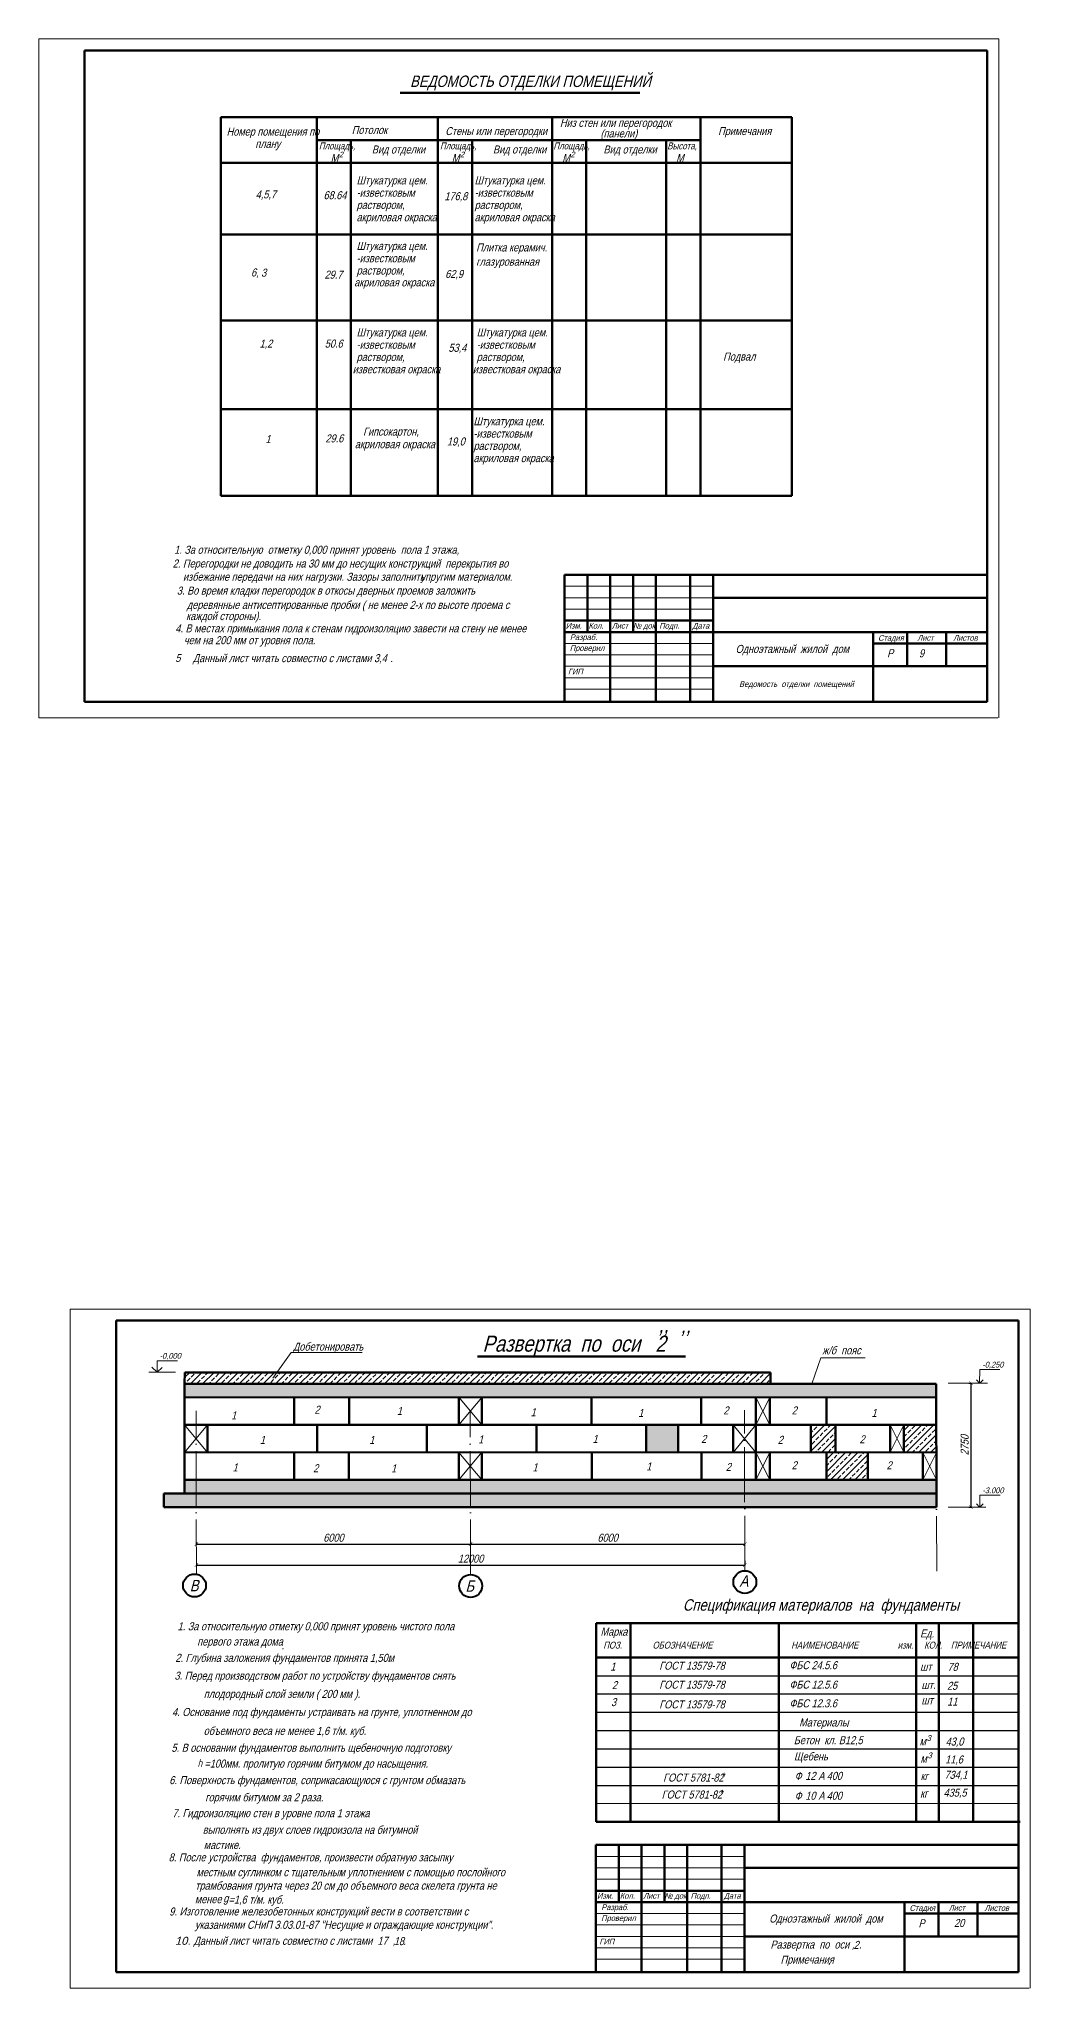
# Model space of a CAD drawing. Header units: millimetres. Extents: x -1570823 to -1042875, y 1331607 to 1425447.
# Drawn here: x -1086248 to -1042875, y 1332834 to 1418093 of the extents above; entities that cross this region are included whole.
import ezdxf

# ---------------------------------------------------------------- set-up
doc = ezdxf.new("R2010")
doc.units = ezdxf.units.MM
doc.linetypes.add('ACAD_ISO04W100', pattern=[30, 24, -3, 0, -3])
for name, color, linetype, lineweight in [('ЗД', 7, 'Continuous', 60), ('линии', 7, 'Continuous', 25), ('оси', 170, 'ACAD_ISO04W100', 15), ('Пр', 7, 'Continuous', 60), ('проект', 7, 'Continuous', 50), ('Разм.', 7, 'Continuous', 15), ('размер', 7, 'Continuous', 15), ('стены', 7, 'Continuous', 50), ('тонкая', 7, 'Continuous', 15)]:
    doc.layers.add(name, color=color, linetype=linetype, lineweight=lineweight)
doc.layers.add('разм', color=7, linetype='Continuous')
doc.styles.get("Standard").update_dxf_attribs({"font": 'ARIALN.TTF', "oblique": 15, "height": 350})
doc.styles.add('гост', font='', dxfattribs={"oblique": 15, "height": 350})
doc.styles.get('гост').set_extended_font_data('GOST type A')
doc.dimstyles.new('100', dxfattribs={"dimtxt": 350, "dimasz": 150, "dimexe": 1.25, "dimexo": 100, "dimgap": 100, "dimtad": 1, "dimdec": 0, "dimrnd": 5, "dimtxsty": 'Standard', "dimblk": 'ARCHTICK', "dimcen": 250, "dimaunit": 1, "dimadec": 1, "dimazin": 0, "dimtfac": 1, "dimtdec": 0, "dimtmove": 0, "dimatfit": 3, "dimldrblk": 'NONE', "dimfxl": 1, "dimarcsym": 0})
pattern_1 = [(45, (244665.55, 94615.6), (-265.16504, 265.16504), []), (45, (244930.3, 94615.6), (-265.16504, 265.16504), [180, -75])]

# ---------------------------------------------------------------- blocks, each defined once
blk = doc.blocks.new('_ArchTick')
at = {"color": 0, "linetype": 'ByBlock', "lineweight": 0, "const_width": 0.15}
blk.add_lwpolyline([(-0.5, -0.5), (0.5, 0.5)], dxfattribs=at)
blk = doc.blocks.new('*D122')
at = {"layer": 'проект', "color": 0, "lineweight": -2, "ltscale": 50, "transparency": 16777216}
for p, q in [((-1079359, 1352320), (-1079359, 1352252)), ((-1079359, 1352251), (-1067359, 1352251)), ((-1067359, 1352351), (-1067359, 1352252))]:
    blk.add_line(p, q, dxfattribs=at)
at = {"layer": 'проект', "color": 0, "lineweight": -2, "ltscale": 50, "transparency": 16777216, "xscale": 150, "yscale": 150, "zscale": 150, "rotation": 180}
blk.add_blockref('_ArchTick', (-1079359, 1352251), dxfattribs=at)
at = {"layer": 'проект', "color": 0, "lineweight": -2, "ltscale": 50, "transparency": 16777216, "xscale": 150, "yscale": 150, "zscale": 150}
blk.add_blockref('_ArchTick', (-1067359, 1352251), dxfattribs=at)
at = {"layer": 'проект', "color": 0, "lineweight": 5, "ltscale": 50, "transparency": 16777216, "insert": (-1073359, 1352530), "char_height": 350, "attachment_point": 5}
blk.add_mtext('6000', dxfattribs=at)
blk = doc.blocks.new('_None')
blk = doc.blocks.new('*D121')
at = {"layer": 'проект', "color": 0, "lineweight": -2, "ltscale": 50, "transparency": 16777216}
for p, q in [((-1067359, 1352351), (-1067359, 1352252)), ((-1067359, 1352251), (-1055359, 1352251)), ((-1055359, 1352182), (-1055359, 1352250))]:
    blk.add_line(p, q, dxfattribs=at)
at = {"layer": 'проект', "color": 0, "lineweight": -2, "ltscale": 50, "transparency": 16777216, "xscale": 150, "yscale": 150, "zscale": 150, "rotation": 180}
blk.add_blockref('_ArchTick', (-1067359, 1352251), dxfattribs=at)
at = {"layer": 'проект', "color": 0, "lineweight": -2, "ltscale": 50, "transparency": 16777216, "xscale": 150, "yscale": 150, "zscale": 150}
blk.add_blockref('_ArchTick', (-1055359, 1352251), dxfattribs=at)
at = {"layer": 'проект', "color": 0, "lineweight": 5, "ltscale": 50, "transparency": 16777216, "insert": (-1061359, 1352530), "char_height": 350, "attachment_point": 5}
blk.add_mtext('6000', dxfattribs=at)
blk = doc.blocks.new('*D123')
at = {"layer": 'проект', "color": 0, "lineweight": -2, "ltscale": 50, "transparency": 16777216}
for p, q in [((-1079357, 1351400), (-1079357, 1351334)), ((-1055358, 1351527), (-1055358, 1351334)), ((-1079357, 1351336), (-1055358, 1351336))]:
    blk.add_line(p, q, dxfattribs=at)
at = {"layer": 'проект', "color": 0, "lineweight": -2, "ltscale": 50, "transparency": 16777216, "xscale": 150, "yscale": 150, "zscale": 150, "rotation": 180}
blk.add_blockref('_ArchTick', (-1079357, 1351336), dxfattribs=at)
at = {"layer": 'проект', "color": 0, "lineweight": -2, "ltscale": 50, "transparency": 16777216, "xscale": 150, "yscale": 150, "zscale": 150}
blk.add_blockref('_ArchTick', (-1055358, 1351336), dxfattribs=at)
at = {"layer": 'проект', "color": 0, "lineweight": 5, "ltscale": 50, "transparency": 16777216, "insert": (-1067357, 1351614), "char_height": 350, "attachment_point": 5}
blk.add_mtext('12000', dxfattribs=at)
blk = doc.blocks.new('*D125')
at = {"layer": 'проект', "color": 0, "lineweight": -2, "ltscale": 50, "transparency": 16777216}
for p, q in [((-1045557, 1359297), (-1045458, 1359297)), ((-1045457, 1353870), (-1045457, 1359297)), ((-1045557, 1353870), (-1045458, 1353870))]:
    blk.add_line(p, q, dxfattribs=at)
at = {"layer": 'проект', "color": 0, "lineweight": -2, "ltscale": 50, "transparency": 16777216, "xscale": 150, "yscale": 150, "zscale": 150}
for p, rotation in [((-1045457, 1359297), 90), ((-1045457, 1353870), 270)]:
    blk.add_blockref('_ArchTick', p, dxfattribs=dict(at, rotation=rotation))
at = {"layer": 'проект', "color": 0, "lineweight": 5, "ltscale": 50, "transparency": 16777216, "insert": (-1045735, 1356583), "char_height": 350, "attachment_point": 5, "rotation": 90}
blk.add_mtext('2750', dxfattribs=at)

msp = doc.modelspace()

# ---------------------------------------------------------------- hatches: boundary and pattern name
at = {"layer": 'проект', "lineweight": 5, "ltscale": 50}
h = msp.add_hatch(dxfattribs=at)
h.set_pattern_fill('JIS_STN_2.5', color=256, scale=150, style=0)
h.set_pattern_definition([(45, (291288.7, 120414.17), (-265.16504, 265.16504), []), (45, (291553.46, 120414.17), (-265.16504, 265.16504), [180, -75])])
h.paths.add_polyline_path([(-1054227.1, 1359765.1), (-1079870.5, 1359765.1), (-1079872.6, 1359265.1), (-1054227.1, 1359265.1)])
h = msp.add_hatch(dxfattribs=at)
h.set_pattern_fill('JIS_STN_2.5', color=256, scale=150, style=0)
h.set_pattern_definition(pattern_1)
h.paths.add_polyline_path([(-1046976.8, 1359265.1), (-1079872.6, 1359265.1), (-1079872.6, 1358678), (-1075072.6, 1358678), (-1075072.6, 1358676.2), (-1046975.4, 1358665.7)])
h.paths.add_polyline_path([(-1058269.5, 1357465.1), (-1059672.6, 1357465.1), (-1059672.6, 1356268.7), (-1058269.5, 1356269)])
h = msp.add_hatch(dxfattribs=at)
h.set_pattern_fill('JIS_STN_2.5', color=256, scale=150, style=0)
h.set_pattern_definition(pattern_1)
h.paths.add_polyline_path([(-1046973, 1357465.1), (-1048393.3, 1357465.1), (-1048393.3, 1356270.8), (-1046970, 1356271)])
h.paths.add_polyline_path([(-1051385.9, 1357465.1), (-1052469.5, 1357465.1), (-1052469.5, 1356270), (-1051385.9, 1356270.2)])
h.paths.add_polyline_path([(-1049969.6, 1356270.5), (-1051785.3, 1356270.2), (-1051785.3, 1355065.7), (-1049969.6, 1355065.5)])
h = msp.add_hatch(dxfattribs=at)
h.set_pattern_fill('JIS_STN_2.5', color=256, scale=150, style=0)
h.set_pattern_definition(pattern_1)
h.paths.add_polyline_path([(-1046966.9, 1355065.3), (-1055366.4, 1355065.9), (-1055364.8, 1354461), (-1046965.4, 1354459.7)])
h.paths.add_polyline_path([(-1055366.4, 1355065.9), (-1067366.4, 1355066.9), (-1067364.9, 1354463), (-1055364.8, 1354461)])
h.paths.add_polyline_path([(-1067366.4, 1355066.9), (-1079366.4, 1355067.8), (-1079364.9, 1354464.9), (-1067364.9, 1354463)])
h.paths.add_polyline_path([(-1079366.4, 1355067.8), (-1079875.2, 1355067.8), (-1079876.1, 1354465), (-1079364.9, 1354464.9)])
h = msp.add_hatch(dxfattribs=at)
h.set_pattern_fill('JIS_STN_2.5', color=256, scale=150, style=0)
h.set_pattern_definition(pattern_1)
h.paths.add_polyline_path([(-1046965.4, 1354459.7), (-1055364.8, 1354461), (-1055363.3, 1353865.1), (-1046963.8, 1353865.1)])
h.paths.add_polyline_path([(-1055364.8, 1354461), (-1067364.9, 1354463), (-1067363.4, 1353865.1), (-1055363.3, 1353865.1)])
h.paths.add_polyline_path([(-1067364.9, 1354463), (-1079364.9, 1354464.9), (-1079363.4, 1353865.1), (-1067363.4, 1353865.1)])
h.paths.add_polyline_path([(-1079364.9, 1354464.9), (-1080776.1, 1354465.1), (-1080776.1, 1353865.1), (-1079363.4, 1353865.1)])

# ---------------------------------------------------------------- linework, layer by layer
at = {"lineweight": 15}
for p, q in [((-1086247.6, 1388393.2), (-1086247.6, 1418093.2)), ((-1044247.6, 1418093.2), (-1086247.6, 1418093.2)), ((-1044247.6, 1418093.2), (-1044247.6, 1388393.2)), ((-1086247.6, 1388593.2), (-1086247.6, 1417814.5)), ((-1060763.2, 1388393.2), (-1086247.6, 1388393.2)), ((-1044288.2, 1388393.2), (-1086247.6, 1388393.2)), ((-1059390.9, 1332834.3), (-1084875.3, 1332834.3)), ((-1059390.9, 1332834.3), (-1084875.3, 1332834.3))]:
    msp.add_line(p, q, dxfattribs=at)
at = {"lineweight": 0}
for p, q in [((-1063247.6, 1394150.5), (-1056747.6, 1394150.5)), ((-1063247.6, 1393650.5), (-1056747.6, 1393650.5)), ((-1063247.6, 1393150.5), (-1056747.6, 1393150.5)), ((-1063247.6, 1391650.5), (-1056747.6, 1391650.5)), ((-1063247.6, 1391150.5), (-1056747.6, 1391150.5)), ((-1063247.6, 1390650.5), (-1056747.6, 1390650.5)), ((-1063247.6, 1390150.5), (-1056747.6, 1390150.5)), ((-1063247.6, 1389650.5), (-1056747.6, 1389650.5)), ((-1061875.3, 1338591.7), (-1055375.3, 1338591.7)), ((-1061875.3, 1338591.7), (-1055375.3, 1338591.7)), ((-1061875.3, 1338091.7), (-1055375.3, 1338091.7)), ((-1061875.3, 1338091.7), (-1055375.3, 1338091.7)), ((-1061875.3, 1337591.7), (-1055375.3, 1337591.7)), ((-1061875.3, 1337591.7), (-1055375.3, 1337591.7)), ((-1061875.3, 1336091.7), (-1055375.3, 1336091.7)), ((-1061875.3, 1336091.7), (-1055375.3, 1336091.7)), ((-1061875.3, 1335591.7), (-1055375.3, 1335591.7)), ((-1061875.3, 1335591.7), (-1055375.3, 1335591.7)), ((-1061875.3, 1335091.7), (-1055375.3, 1335091.7)), ((-1061875.3, 1335091.7), (-1055375.3, 1335091.7)), ((-1061875.3, 1334591.7), (-1055375.3, 1334591.7)), ((-1061875.3, 1334591.7), (-1055375.3, 1334591.7)), ((-1061875.3, 1334091.7), (-1055375.3, 1334091.7)), ((-1061875.3, 1334091.7), (-1055375.3, 1334091.7))]:
    msp.add_line(p, q, dxfattribs=at)
for p, q in [((-1061861.9, 1346497.7), (-1043361.9, 1346497.7)), ((-1061861.9, 1345697.7), (-1043361.9, 1345697.7)), ((-1061861.9, 1344897.7), (-1043361.9, 1344897.7)), ((-1061861.9, 1344097.7), (-1043361.9, 1344097.7)), ((-1061861.9, 1343297.7), (-1043361.9, 1343297.7)), ((-1061861.9, 1342497.7), (-1043361.9, 1342497.7)), ((-1061861.9, 1341697.7), (-1043361.9, 1341697.7))]:
    msp.add_line(p, q)
at = {"layer": 'оси', "lineweight": 15, "ltscale": 100}
for p, q in [((-1046956.7, 1351071.2), (-1046975, 1358225.6)), ((-1079355.8, 1350923.4), (-1079374.1, 1358077.8)), ((-1067355.8, 1350923.4), (-1067374.1, 1358077.8)), ((-1055356.2, 1351090.4), (-1055374.2, 1358108.5))]:
    msp.add_line(p, q, dxfattribs=at)
at = {"layer": 'Пр', "lineweight": 40}
for centre in [(-1079439.7, 1350440.9), (-1067355.8, 1350423.4), (-1055356.2, 1350590.4), (-1055356.2, 1350590.4)]:
    msp.add_circle(centre, 500, dxfattribs=at)
at = {"layer": 'проект', "lineweight": 60}
for p, q in [((-1084247.6, 1389093.2), (-1084247.6, 1417593.2)), ((-1044747.6, 1417593.2), (-1084247.6, 1417593.2)), ((-1044747.6, 1389093.2), (-1084247.6, 1389093.2))]:
    msp.add_line(p, q, dxfattribs=at)
at = {"layer": 'проект', "lineweight": 50}
for p, q in [((-1044747.6, 1417593.2), (-1044747.6, 1389093.2)), ((-1063247.6, 1394650.5), (-1044747.6, 1394650.5)), ((-1063247.6, 1389150.5), (-1063247.6, 1394650.5)), ((-1062247.6, 1392150.5), (-1062247.6, 1394650.5)), ((-1061247.6, 1389150.5), (-1061247.6, 1394650.5)), ((-1060247.6, 1392150.5), (-1060247.6, 1394650.5)), ((-1059247.6, 1389150.5), (-1059247.6, 1394650.5)), ((-1057747.6, 1389150.5), (-1057747.6, 1394650.5)), ((-1056747.6, 1389150.5), (-1056747.6, 1394650.5)), ((-1056747.6, 1393650.5), (-1044747.6, 1393650.5)), ((-1063247.6, 1392650.5), (-1056747.6, 1392650.5)), ((-1063247.6, 1392150.5), (-1056747.6, 1392150.5)), ((-1056747.6, 1392150.5), (-1044747.6, 1392150.5)), ((-1049747.6, 1389150.5), (-1049747.6, 1392150.5)), ((-1049747.6, 1391650.5), (-1044747.6, 1391650.5)), ((-1048247.6, 1390650.5), (-1048247.6, 1392150.5)), ((-1046547.6, 1390650.5), (-1046547.6, 1392150.5)), ((-1056747.6, 1390650.5), (-1044747.6, 1390650.5))]:
    msp.add_line(p, q, dxfattribs=at)
at = {"layer": 'проект'}
for p, q in [((-1070440.8, 1415739.3), (-1059947.4, 1415739.3)), ((-1078294.4, 1414671.8), (-1053294.4, 1414671.8)), ((-1078294.4, 1414671.8), (-1078294.4, 1398103.6)), ((-1074094.4, 1398103.6), (-1074094.4, 1414671.8)), ((-1068794.4, 1398103.6), (-1068794.4, 1414671.8)), ((-1063794.4, 1398103.6), (-1063794.4, 1414671.8)), ((-1057294.4, 1398103.6), (-1057294.4, 1414671.8)), ((-1053294.4, 1414671.8), (-1053294.4, 1398103.6)), ((-1074094.4, 1413671.8), (-1057294.4, 1413671.8)), ((-1072594.4, 1398103.6), (-1072594.4, 1413671.8)), ((-1067294.4, 1398103.6), (-1067294.4, 1413671.8)), ((-1062294.4, 1398103.6), (-1062294.4, 1413671.8)), ((-1058794.4, 1398103.6), (-1058794.4, 1413671.8)), ((-1078294.4, 1412671.8), (-1053294.4, 1412671.8)), ((-1078294.4, 1409537.4), (-1053294.4, 1409537.4)), ((-1078294.4, 1405772.4), (-1053294.4, 1405772.4)), ((-1078294.4, 1401903.6), (-1053294.4, 1401903.6)), ((-1078294.4, 1398103.6), (-1053294.4, 1398103.6)), ((-1082875.3, 1333534.3), (-1082875.3, 1362034.3)), ((-1043375.3, 1362034.3), (-1082875.3, 1362034.3)), ((-1082875.3, 1333534.3), (-1082875.3, 1362034.3)), ((-1043375.3, 1362034.3), (-1082875.3, 1362034.3)), ((-1043375.3, 1362034.3), (-1043375.3, 1333534.3)), ((-1043375.3, 1362034.3), (-1043375.3, 1333534.3)), ((-1061861.9, 1348797.7), (-1043361.9, 1348797.7)), ((-1061861.9, 1340100.1), (-1061861.9, 1348797.7)), ((-1060361.9, 1340100.1), (-1060361.9, 1348797.7)), ((-1053861.9, 1340100.1), (-1053861.9, 1348797.7)), ((-1047861.9, 1340100.1), (-1047861.9, 1348797.7)), ((-1046861.9, 1340100.1), (-1046861.9, 1348797.7)), ((-1045361.9, 1340100.1), (-1045361.9, 1348797.7)), ((-1061861.9, 1347297.7), (-1043361.9, 1347297.7)), ((-1061861.9, 1340100.1), (-1043300.5, 1340100.1)), ((-1061875.3, 1333591.7), (-1061875.3, 1339091.7)), ((-1061875.3, 1339091.7), (-1043375.3, 1339091.7)), ((-1061875.3, 1333591.7), (-1061875.3, 1339091.7)), ((-1060875.3, 1336591.7), (-1060875.3, 1339091.7)), ((-1060875.3, 1336591.7), (-1060875.3, 1339091.7)), ((-1059875.3, 1333591.7), (-1059875.3, 1339091.7)), ((-1059875.3, 1333591.7), (-1059875.3, 1339091.7)), ((-1058875.3, 1336591.7), (-1058875.3, 1339091.7)), ((-1058875.3, 1336591.7), (-1058875.3, 1339091.7)), ((-1057875.3, 1333591.7), (-1057875.3, 1339091.7)), ((-1057875.3, 1333591.7), (-1057875.3, 1339091.7)), ((-1056375.3, 1333591.7), (-1056375.3, 1339091.7)), ((-1056375.3, 1333591.7), (-1056375.3, 1339091.7)), ((-1055375.3, 1333591.7), (-1055375.3, 1339091.7)), ((-1055375.3, 1333591.7), (-1055375.3, 1339091.7)), ((-1055375.3, 1338091.7), (-1043375.3, 1338091.7)), ((-1055375.3, 1338091.7), (-1043375.3, 1338091.7)), ((-1061875.3, 1337091.7), (-1055375.3, 1337091.7)), ((-1061875.3, 1337091.7), (-1055375.3, 1337091.7)), ((-1061875.3, 1336591.7), (-1055375.3, 1336591.7)), ((-1061875.3, 1336591.7), (-1055375.3, 1336591.7)), ((-1055375.3, 1336591.7), (-1043375.3, 1336591.7)), ((-1055375.3, 1336591.7), (-1043375.3, 1336591.7)), ((-1048375.3, 1333591.7), (-1048375.3, 1336591.7)), ((-1048375.3, 1333591.7), (-1048375.3, 1336591.7)), ((-1048375.3, 1336091.7), (-1043375.3, 1336091.7)), ((-1048375.3, 1336091.7), (-1043375.3, 1336091.7)), ((-1046875.3, 1335091.7), (-1046875.3, 1336591.7)), ((-1046875.3, 1335091.7), (-1046875.3, 1336591.7)), ((-1045175.3, 1335091.7), (-1045175.3, 1336591.7)), ((-1045175.3, 1335091.7), (-1045175.3, 1336591.7)), ((-1055375.3, 1335091.7), (-1043375.3, 1335091.7)), ((-1055375.3, 1335091.7), (-1043375.3, 1335091.7)), ((-1043375.3, 1333534.3), (-1082875.3, 1333534.3)), ((-1043375.3, 1333534.3), (-1082875.3, 1333534.3))]:
    msp.add_line(p, q, dxfattribs=at)
at = {"layer": 'проект', "lineweight": 5, "ltscale": 50}
for p, q in [((-1075213.6, 1360632.1), (-1076013.2, 1359507.5)), ((-1075213.6, 1360632.1), (-1072109.7, 1360632.1)), ((-1052430.9, 1359265.1), (-1052032, 1360401.3)), ((-1052032, 1360401.3), (-1050088.4, 1360401.3)), ((-1080272.1, 1359772.6), (-1081434, 1359772.6)), ((-1046463.6, 1359296.6), (-1044735.1, 1359296.6)), ((-1067872.6, 1357465.1), (-1066872.1, 1358673.1)), ((-1067872.1, 1358673.5), (-1066872.6, 1357465.1)), ((-1054869.5, 1358665.1), (-1054269.5, 1357465.1)), ((-1054869.5, 1357465.1), (-1054269.5, 1358665.1)), ((-1055869.5, 1356265.1), (-1054869.5, 1357465.1)), ((-1055869.5, 1357465.1), (-1054869.5, 1356265.1)), ((-1048993.3, 1356270.7), (-1048393.3, 1357465.9)), ((-1048993.3, 1357465.9), (-1048393.3, 1356270.8)), ((-1067872.8, 1355067.2), (-1066872.3, 1356275.6)), ((-1067872.3, 1356265.1), (-1066872.8, 1355067.2)), ((-1054869.6, 1356265.9), (-1054269.6, 1355065.9)), ((-1054869.6, 1355065.9), (-1054269.6, 1356265.9)), ((-1048993.3, 1356265.9), (-1046970, 1356271)), ((-1047569.6, 1355070.7), (-1046969.6, 1356265.9)), ((-1047569.6, 1356265.9), (-1046969.6, 1355070.8)), ((-1046463.6, 1353869.8), (-1044814.2, 1353869.8))]:
    msp.add_line(p, q, dxfattribs=at)
at = {"layer": 'проект', "ltscale": 50}
for p, q in [((-1067050.1, 1360459.1), (-1057950, 1360459.1)), ((-1079870.5, 1359765.1), (-1079872.6, 1359265.1)), ((-1079872.6, 1359265.1), (-1046976.8, 1359265.1)), ((-1079872.6, 1357465.1), (-1079872.6, 1359265.1)), ((-1054227.1, 1359765.1), (-1079870.5, 1359765.1)), ((-1054227.1, 1359265.1), (-1054227.1, 1359765.1)), ((-1046963.8, 1353865.1), (-1046976.8, 1359265.1)), ((-1079872.8, 1356867.8), (-1079872.8, 1358667.8)), ((-1079872.6, 1358678), (-1046985.4, 1358665.7)), ((-1075072.6, 1358678), (-1075072.6, 1357465.1)), ((-1072672.6, 1357465.1), (-1072672.1, 1358673.5)), ((-1067872.6, 1357465.1), (-1067872.1, 1358673.5)), ((-1066872.6, 1357465.1), (-1066872.1, 1358673.5)), ((-1062072.6, 1357465.1), (-1062072.1, 1358673.5)), ((-1057272.6, 1357467), (-1057272.1, 1358675.4)), ((-1054869.5, 1355066.2), (-1054869.5, 1358665.1)), ((-1054269.5, 1357465.1), (-1054269.5, 1358665.1)), ((-1051785.2, 1358667.5), (-1051785.2, 1357465.1)), ((-1046973, 1357465.1), (-1079872.6, 1357465.1)), ((-1078872.6, 1357465.1), (-1078872.6, 1356265.1)), ((-1074072.6, 1357466), (-1074072.6, 1356266)), ((-1069272.6, 1357466.8), (-1069272.6, 1356266.8)), ((-1064472.6, 1357467.7), (-1064472.6, 1356267.7)), ((-1059672.6, 1357468.6), (-1059672.6, 1356268.6)), ((-1058269.5, 1356264.7), (-1058269.5, 1357464.7)), ((-1055869.5, 1356265.1), (-1055869.5, 1357465.1)), ((-1052469.5, 1356265.1), (-1052469.5, 1357465.1)), ((-1051385.9, 1356265.1), (-1051385.9, 1357465.1)), ((-1048993.3, 1356265.9), (-1048993.3, 1357465.9)), ((-1048393.3, 1356265.9), (-1048393.3, 1357465.9)), ((-1079876.1, 1354465.1), (-1079872.8, 1356867.8)), ((-1079872.8, 1356265.1), (-1046970, 1356271)), ((-1075072.8, 1356280.3), (-1075072.8, 1355067.5)), ((-1072682.8, 1356280.1), (-1072682.8, 1355067.3)), ((-1067872.8, 1355067.2), (-1067872.3, 1356275.6)), ((-1066872.8, 1355067.2), (-1066872.3, 1356275.6)), ((-1062047.9, 1356268.3), (-1062047.9, 1355066.5)), ((-1057251.7, 1356267.9), (-1057251.7, 1355066.1)), ((-1054269.6, 1355065.9), (-1054269.6, 1356265.9)), ((-1051785.3, 1356268.1), (-1051785.3, 1355065.7)), ((-1049969.6, 1355066), (-1049969.6, 1356266)), ((-1047569.6, 1355065.9), (-1047569.6, 1356265.9)), ((-1079875.2, 1355067.8), (-1046966.9, 1355065.3)), ((-1080776.1, 1354465.1), (-1046965.4, 1354459.7)), ((-1080776.1, 1354465.1), (-1080776.1, 1353865.1)), ((-1046963.8, 1353865.1), (-1080776.1, 1353865.1))]:
    msp.add_line(p, q, dxfattribs=at)
at = {"layer": 'проект', "lineweight": 9, "ltscale": 50}
for p, q in [((-1079872.6, 1358678), (-1075072.6, 1358678)), ((-1079872.8, 1356265.1), (-1078872.6, 1357465.1)), ((-1079372.6, 1357465.1), (-1079872.6, 1357465.1)), ((-1079872.6, 1357465.1), (-1078872.6, 1356265.1)), ((-1079876.1, 1354465.1), (-1080776.1, 1354465.1))]:
    msp.add_line(p, q, dxfattribs=at)
at = {"layer": 'проект', "lineweight": 5}
for p, q in [((-1061861.9, 1341697.7), (-1043361.9, 1341697.7)), ((-1061861.9, 1340911.5), (-1043361.9, 1340911.5))]:
    msp.add_line(p, q, dxfattribs=at)
at = {"layer": 'Разм.', "lineweight": 30}
for p, q in [((-1081081, 1359776.1), (-1081300.8, 1359992.8)), ((-1081075.3, 1359776), (-1080858.7, 1359981.4)), ((-1045082.4, 1359300.1), (-1045224.8, 1359440.5)), ((-1045076.7, 1359300), (-1044931.6, 1359437.7)), ((-1045080.1, 1353869.8), (-1045222.5, 1354010.2)), ((-1045074.4, 1353869.8), (-1044929.3, 1354007.4))]:
    msp.add_line(p, q, dxfattribs=at)
at = {"layer": 'Разм.'}
for p, q in [((-1081077.6, 1360270.3), (-1081078.7, 1359772.6)), ((-1081077.6, 1360270.3), (-1080188.5, 1360270.3)), ((-1045079, 1359886), (-1045080.1, 1359296.6)), ((-1045079, 1359886), (-1044189.9, 1359886)), ((-1045074.4, 1354387.5), (-1045077.8, 1353866.3)), ((-1045074.4, 1354387.5), (-1044185.3, 1354387.5))]:
    msp.add_line(p, q, dxfattribs=at)
at = {"layer": 'размер'}
for p, q in [((-1084875.3, 1332834.3), (-1084875.3, 1362534.3)), ((-1042875.3, 1362534.3), (-1084875.3, 1362534.3)), ((-1084875.3, 1332834.3), (-1084875.3, 1362534.3)), ((-1042875.3, 1362534.3), (-1084875.3, 1362534.3)), ((-1042875.3, 1362534.3), (-1042875.3, 1332834.3)), ((-1042875.3, 1362534.3), (-1042875.3, 1332834.3)), ((-1084875.3, 1333034.3), (-1084875.3, 1362255.7)), ((-1084875.3, 1333034.3), (-1084875.3, 1362255.7)), ((-1042915.9, 1332834.3), (-1084875.3, 1332834.3)), ((-1042915.9, 1332834.3), (-1084875.3, 1332834.3))]:
    msp.add_line(p, q, dxfattribs=at)

# ---------------------------------------------------------------- texts
at = {"oblique": 15}
for s, height, p in [('ВЕДОМОСТЬ ОТДЕЛКИ ПОМЕЩЕНИЙ ', 500, (-1070007.3, 1415992.1)), ('Низ стен или перегородок', 350, (-1063447.4, 1414249.6)), ('Номер помещения по', 350, (-1078034.3, 1413866.3)), ('плану', 350, (-1076780.9, 1413329.3)), ('Потолок', 350, (-1072558.2, 1413936.1)), ('Стены или перегородки', 350, (-1068464.6, 1413889.6)), ('(панели)', 350, (-1061672.1, 1413786.7)), ('Примечания', 350, (-1056526.4, 1413889.6)), ('Площадь,', 300, (-1073995.5, 1413266.4)), ('М', 350, (-1073479.7, 1412714.8)), ('2', 250, (-1073121.2, 1412913.9)), ('Вид отделки', 350, (-1071679.8, 1413083.8)), ('Площадь,', 300, (-1068695.5, 1413266.4)), ('М', 350, (-1068179.7, 1412714.8)), ('2', 250, (-1067821.2, 1412913.9)), ('Вид отделки', 350, (-1066379.8, 1413083.8)), ('Площадь,', 300, (-1063732.6, 1413266.4)), ('М', 350, (-1063345.5, 1412714.8)), ('2', 250, (-1062987, 1412913.9)), ('Вид отделки', 350, (-1061545.6, 1413083.8)), ('Высота,', 300, (-1058749.7, 1413266.4)), ('М', 350, (-1058362.6, 1412714.8)), ('Изм.', 250, (-1063196.7, 1392300.9)), ('Кол.', 250, (-1062196.7, 1392300.9)), ('Лист', 250, (-1061175.3, 1392300.9)), ('№ док.', 250, (-1060247, 1392300.9)), ('Подп.', 250, (-1059101.1, 1392300.9)), ('Дата', 250, (-1057647.6, 1392300.9)), ('Разраб.', 250, (-1063011.9, 1391800.9)), ('Стадия', 250, (-1049523.5, 1391767.7)), ('Лист', 250, (-1047806.4, 1391772.5)), ('Листов', 250, (-1046238.1, 1391767.7)), ('Марка', 350, (-1061672.1, 1348246.1)), ('ПОЗ.              ОБОЗНАЧЕНИЕ                                    НАИМЕНОВАНИЕ                  изм.     КОЛ.    ПРИМЕЧАНИЕ', 300, (-1061549.7, 1347683.2)), ('Ед.', 350, (-1047685.8, 1348170.5)), ('ГОСТ 13579-78', 350, (-1059100.4, 1346759.8)), ('ГОСТ 13579-78', 350, (-1059100.4, 1345928.7)), ('шт', 350, (-1047685.9, 1346717.5)), ('ГОСТ 13579-78', 350, (-1059100.4, 1345066.1)), ('шт.', 350, (-1047628.6, 1345915.2)), ('шт', 350, (-1047628.6, 1345245.6)), ('ГОСТ 5781-82', 350, (-1058928.9, 1341865)), ('ГОСТ 5781-82', 350, (-1058993.6, 1341123.3)), ('   7. Гидроизоляцию стен в уровне пола 1 этажа', 350, (-1080746, 1340308)), ('выполнять из двух слоев гидроизола на битумной', 350, (-1079080, 1339580.1)), ('мастике.', 350, (-1079034.2, 1338914.5)), ('Изм.', 250, (-1061824.4, 1336742)), ('Изм.', 250, (-1061824.4, 1336742)), ('Кол.', 250, (-1060824.4, 1336742)), ('Кол.', 250, (-1060824.4, 1336742)), ('Лист', 250, (-1059803, 1336742)), ('Лист', 250, (-1059803, 1336742)), ('№ док.', 250, (-1058874.7, 1336742)), ('№ док.', 250, (-1058874.7, 1336742)), ('Подп.', 250, (-1057728.9, 1336742)), ('Подп.', 250, (-1057728.9, 1336742)), ('Дата', 250, (-1056275.3, 1336742)), ('Дата', 250, (-1056275.3, 1336742)), ('Разраб.', 250, (-1061639.6, 1336242)), ('Разраб.', 250, (-1061639.6, 1336242)), ('Стадия', 250, (-1048151.2, 1336208.8)), ('Стадия', 250, (-1048151.2, 1336208.8)), ('Лист', 250, (-1046434.1, 1336213.6)), ('Лист', 250, (-1046434.1, 1336213.6)), ('Листов', 250, (-1044865.8, 1336208.8)), ('Листов', 250, (-1044865.8, 1336208.8))]:
    msp.add_text(s, height=height, dxfattribs=at).set_placement(p)
at = {"lineweight": 70, "oblique": 15}
for p in [(-1063016.3, 1391324.2), (-1061644, 1335765.4), (-1061644, 1335765.4)]:
    msp.add_text('Проверил', height=250, dxfattribs=at).set_placement(p)
at = {"layer": 'ЗД', "oblique": 15}
for s, p in [('.', (-1075633.3, 1347648.4)), ('.', (-1070974.2, 1347095.4)), ('       3. Перед производством работ по устройству фундаментов снять ', (-1081095.7, 1346321.4)), ('плодородный слой земли ( 200 мм ).', (-1079033.5, 1345524.8)), ('       4. Основание под фундаменты устраивать на грунте, уплотненном до ', (-1081203.2, 1344732.5)), ('объемного веса не менее 1,6 т/м. куб.', (-1079038.6, 1343907.6)), ('       5. В основании фундаментов выполнить щебеночную подготовку ', (-1081228.6, 1343168.8)), ('=100мм. пролитую горячим битумом до насыщения.', (-1079005.7, 1342476.9)), ('       6. Поверхность фундаментов, соприкасающуюся с грунтом обмазать ', (-1081325.2, 1341752.7)), ('горячим битумом за 2 раза.', (-1078971.9, 1341001.9)), ('       8. После устройства  фундаментов, произвести обратную засыпку ', (-1081350.9, 1338376.9)), ('местным суглинком с тщательным уплотнением с помощью послойного ', (-1079350.4, 1337723.7)), ('трамбования грунта через 20 см до объемного веса скелета грунта не ', (-1079402.8, 1337138)), ('=1,6 т/м. куб.', (-1077948.2, 1336526.6)), ('менее ', (-1079422.3, 1336544.6)), ('g', (-1078178.9, 1336583.8))]:
    msp.add_text(s, height=350, dxfattribs=at).set_placement(p)
at = {"layer": 'линии', "oblique": 15}
msp.add_text('Спецификация материалов  на  фундаменты', height=500, dxfattribs=at).set_placement((-1058070, 1349340.4))
at = {"layer": 'линии', "char_height": 350, "width": 17796.464, "attachment_point": 1}
for s, insert in [('\\pi350;Данный лист читать совместно с листами 3,4{\\fArial|b0|i0|c204|p32; .}', (-1079861.2, 1391183.4)), ('\\pi350;{\\fArial|b0|i0|c204|p32;10. }Данный лист читать совместно с листами  17\\P{\\fArial|b0|i0|c204|p32; }', (-1080643.1, 1335074.9))]:
    msp.add_mtext(s, dxfattribs=dict(at, insert=insert))
at = {"layer": 'Пр', "lineweight": 15, "oblique": 15}
for s, p in [('В', (-1079647.4, 1350186.4)), ('Б', (-1067582.9, 1350167.3)), ('А', (-1055589.6, 1350393.8)), ('А', (-1055589.6, 1350393.8))]:
    msp.add_text(s, height=500, dxfattribs=at).set_placement(p)
at = {"layer": 'проект', "ltscale": 50, "oblique": 15}
for s, p in [('176,8', (-1068503.6, 1411040.2)), ('62,9', (-1068469.9, 1407637.4)), ('Подвал', (-1056305.8, 1404025.2)), ('5', (-1080279.1, 1390840.3)), ('Добетонировать', (-1075125.6, 1360716.4)), ('2', (-1074187.4, 1357956.9)), ('2', (-1056294.1, 1357925.7)), ('2', (-1053304.3, 1357925.7)), ('2', (-1057267.9, 1356676.6)), ('2', (-1053911.5, 1356638.8)), ('2', (-1050335.7, 1356662.4)), ('2', (-1074247, 1355396.3)), ('2', (-1056186.3, 1355452.6)), ('2', (-1053304.5, 1355526.3)), ('2', (-1049151.7, 1355526.3)), ('2', (-1050596.1, 1334544.8))]:
    msp.add_text(s, height=350, dxfattribs=at).set_placement(p)
at = {"layer": 'проект', "lineweight": 5, "ltscale": 50, "oblique": 15}
for s, height, p in [(',,', 700, (-1059136.1, 1361504.6)), (',,', 700, (-1058164.2, 1361487.1)), ('Развертка  по  оси   2', 700, (-1066835.1, 1360671.4)), ('ж/б  пояс', 350, (-1051970.6, 1360554.7)), ('1', 350, (-1070580.8, 1357902)), ('1', 350, (-1064728.1, 1357847.2)), ('1', 350, (-1077838.7, 1357704.1)), ('1', 350, (-1060021.4, 1357814.7)), ('1', 350, (-1049811.7, 1357814.7)), ('1', 350, (-1076577.9, 1356636.2)), ('1', 350, (-1071791.3, 1356636.2)), ('1', 350, (-1067026, 1356657.5)), ('1', 350, (-1062017.7, 1356679.1)), ('1', 350, (-1077773.1, 1355431.2)), ('1', 350, (-1070838.1, 1355385.7)), ('1', 350, (-1064650.5, 1355434.7)), ('1', 350, (-1059670.7, 1355475.5)), ('ФБС 24.5.6', 350, (-1053404.8, 1346780.1)), ('1', 350, (-1061243.2, 1346717.5)), ('2', 350, (-1061170.1, 1345908.7)), ('ФБС 12.5.6', 350, (-1053404.8, 1345930.7)), ('78', 350, (-1046483.4, 1346708.8)), ('3', 350, (-1061210.7, 1345166.5)), ('ФБС 12.3.6', 350, (-1053404.8, 1345112.1)), ('25', 350, (-1046506.8, 1345879.8)), ('11', 350, (-1046499, 1345188.7)), ('Материалы', 350, (-1052980.6, 1344274.8)), ('Бетон  кл. В12,5', 350, (-1053214.6, 1343499.2)), (':', 350, (-1050922.4, 1344248.3)), ('м', 350, (-1047707.3, 1343453.4)), ('3', 250, (-1047393.9, 1343646.1)), ('43,0', 350, (-1046569.7, 1343440.4)), ('Щебень', 350, (-1053205.8, 1342790.4)), ('м', 350, (-1047669.4, 1342694.8)), ('3', 250, (-1047355.9, 1342887.5)), ('11,6', 350, (-1046592.9, 1342656.6)), ('*', 350, (-1056423.5, 1341907.3)), ('кг', 350, (-1047664.6, 1341929.3)), ('734,1', 350, (-1046619.1, 1341985.4)), ('*', 350, (-1056488.2, 1341165.6)), ('кг', 350, (-1047684, 1341166.7)), ('435,5', 350, (-1046657.7, 1341205.4)), (',', 350, (-1070767.8, 1334725.6)), ('18', 350, (-1070716.6, 1334710.1)), ('.', 350, (-1070305.7, 1334714.5)), ('Развертка  по  оси ,', 350, (-1054233.5, 1334561.1)), ('Примечания', 350, (-1053792.8, 1333901.3)), ('.', 350, (-1051724.6, 1333842))]:
    msp.add_text(s, height=height, dxfattribs=at).set_placement(p)
at = {"layer": 'проект', "lineweight": 5, "ltscale": 25, "oblique": 15}
msp.add_text('20', height=350, dxfattribs=at).set_placement((-1046199, 1335504.2))
at = {"layer": 'разм', "ltscale": 25, "oblique": 15}
for p in [(-1053173.9, 1341934.1), (-1053173.9, 1341065.7)]:
    msp.add_text('Ф', height=350, dxfattribs=at).set_placement(p)
at = {"layer": 'Разм.', "oblique": 15}
for s, p in [('Штукатурка цем.', (-1072347.6, 1411730.7)), ('Штукатурка цем.', (-1067183.6, 1411730.7)), ('-известковым', (-1072347.6, 1411193.7)), ('-известковым', (-1067183.6, 1411193.7)), ('раствором,', (-1072347.6, 1410656.7)), ('акриловая окраска', (-1072347.6, 1410119.7)), ('раствором,', (-1067183.6, 1410656.7)), ('акриловая окраска', (-1067183.6, 1410119.7)), ('Штукатурка цем.', (-1072347.6, 1408862.5)), ('-известковым', (-1072347.6, 1408325.5)), ('Плитка керамич.', (-1067113.9, 1408797.8)), ('раствором,', (-1072347.6, 1407788.5)), ('глазурованная', (-1067113.9, 1408177.3)), ('акриловая окраска', (-1072452.3, 1407270.3)), ('Штукатурка цем.', (-1072347.6, 1405079.6)), ('Штукатурка цем.', (-1067092.3, 1405079.6)), ('раствором,', (-1072347.6, 1404005.6)), ('-известковым', (-1072347.6, 1404542.6)), ('раствором,', (-1067092.3, 1404005.6)), ('-известковым', (-1067092.3, 1404542.6)), ('известковая окраска', (-1072517.8, 1403468.6)), ('известковая окраска', (-1067262.6, 1403468.6)), ('Штукатурка цем.', (-1067230.9, 1401193.8)), ('-известковым', (-1067230.9, 1400656.8)), ('акриловая окраска', (-1072424.1, 1400191.2)), ('раствором,', (-1067230.9, 1400119.8)), ('акриловая окраска', (-1067230.9, 1399582.8))]:
    msp.add_text(s, height=350, dxfattribs=at).set_placement(p)
at = {"layer": 'Разм.', "lineweight": 5, "ltscale": 25, "oblique": 15}
for s, p in [('-0,000', (-1080964.8, 1360362.1)), ('-0,250', (-1044966.2, 1359977.8)), ('-3.000', (-1044961.6, 1354479.3))]:
    msp.add_text(s, height=250, dxfattribs=at).set_placement(p)
at = {"layer": 'размер', "oblique": 15}
for s, height, p in [('4,5,7', 350, (-1076763.8, 1411121)), ('68.64', 350, (-1073793.4, 1411085)), ('3 ', 350, (-1076521.1, 1407695.5)), ('29.7', 350, (-1073748.4, 1407609.1)), ('1,2', 350, (-1076595.9, 1404589.5)), ('50.6', 350, (-1073736.1, 1404593.1)), ('     1. За относительную  отметку 0,000 принят уровень  пола 1 этажа, ', 350, (-1080887.1, 1395574.6)), ('    2. Перегородки не доводить на 30 мм до несущих конструкций  перекрытия во ', 350, (-1080839.2, 1394973.4)), ('  3. Во время кладки перегородок в откосы дверных проемов заложить ', 350, (-1080432.6, 1393787.8)), (' избежание передачи на них нагрузки. Зазоры заполнить ', 350, (-1080056.5, 1394394.2)), ('упругим материалом.', 350, (-1069549.2, 1394394.2)), ('деревянные антисептированные пробки ( не менее 2-х по высоте проема с ', 350, (-1079774.8, 1393162.1)), ('4. В местах примыкания пола к стенам гидроизоляцию завести на стену не менее', 350, (-1080280.3, 1392135.2)), ('каждой стороны).', 350, (-1079807.2, 1392673.6)), ('чем на 200 мм от уровня пола.', 350, (-1079908, 1391618.7)), ('Р', 350, (-1049127.1, 1391050.5)), ('ГИП', 250, (-1063092.3, 1390298)), ('Ведомость  отделки  помещений ', 250, (-1055607.5, 1389748.7)), ('       1. За относительную отметку 0,000 принят уровень чистого пола', 350, (-1080961.6, 1348482.7)), ('первого этажа дома ', 350, (-1079321.3, 1347814.9)), ('       2. Глубина заложения фундаментов принята 1,50м', 350, (-1081057.6, 1347101.9)), (' 12', 350, (-1052819.3, 1341939.5)), ('А', 350, (-1052137, 1341939.5)), ('400', 350, (-1051774.4, 1341939.5)), (' 10', 350, (-1052819.3, 1341071)), ('А', 350, (-1052137, 1341071)), ('400', 350, (-1051774.4, 1341071)), ('      9. Изготовление железобетонных конструкций вести в соответствии с ', 350, (-1081213.1, 1336008.2)), ('Одноэтажный  жилой  дом', 350, (-1054289.4, 1335697.7)), ('Одноэтажный  жилой  дом', 350, (-1054289.4, 1335697.7)), ('указаниями СНиП 3.03.01-87 "Несущие и ограждающие конструкции".', 350, (-1079420.3, 1335424.3)), ('.', 350, (-1049592.6, 1335691.3)), ('.', 350, (-1049592.6, 1335691.3)), ('Р', 350, (-1047754.8, 1335491.6)), ('Р', 350, (-1047754.8, 1335491.6)), ('ГИП', 250, (-1061720, 1334739.1)), ('ГИП', 250, (-1061720, 1334739.1)), ('.', 350, (-1050364.2, 1334553))]:
    msp.add_text(s, height=height, dxfattribs=at).set_placement(p)
at = {"layer": 'стены', "lineweight": 5, "oblique": 15}
for s, p in [('6,', (-1076964.6, 1407706.8)), ('Гипсокартон,', (-1072060.6, 1400744.4)), ('1', (-1076335.9, 1400413.2)), ('29.6', (-1073709.5, 1400445.8)), ('9', (-1047735.5, 1391045.7))]:
    msp.add_text(s, height=350, dxfattribs=at).set_placement(p)
at = {"layer": 'стены', "oblique": 15}
for s, p in [('53,4', (-1068325.6, 1404409.5)), ('19,0', (-1068391.2, 1400311.5))]:
    msp.add_text(s, height=350, dxfattribs=at).set_placement(p)
at = {"layer": 'стены', "style": 'гост', "oblique": 15}
msp.add_text('h', height=350, dxfattribs=at).set_placement((-1079310, 1342504.1))
at = {"layer": 'тонкая', "oblique": 15}
msp.add_text('Одноэтажный  жилой  дом', height=350, dxfattribs=at).set_placement((-1055760.9, 1391237))

# ---------------------------------------------------------------- dimensions: what is measured, and where the dimension line sits
at = {"layer": 'проект', "lineweight": 5, "ltscale": 50}
dim = msp.add_aligned_dim(p1=(-1045456.7, 1353869.8), p2=(-1045456.7, 1359296.6), distance=0, text='2750', dimstyle='100', dxfattribs=at)
dim.commit()
dim.dimension.update_dxf_attribs({"geometry": '*D125', "text_midpoint": (-1045735.4, 1356583.2)})
for base, p1, p2, text, picture, middle in [((-1067359.2, 1352251), (-1079359.1, 1352220.3), (-1067359.2, 1352251), '6000', '*D122', (-1073359.2, 1352529.7)), ((-1055357.6, 1351335.6), (-1079357.3, 1351500.5), (-1055357.6, 1351626.9), '12000', '*D123', (-1067357.4, 1351614.3))]:
    dim = msp.add_linear_dim(base=base, p1=p1, p2=p2, text=text, dimstyle='100', dxfattribs=at)
    dim.commit()
    dim.dimension.update_dxf_attribs({"geometry": picture, "text_midpoint": middle})
dim = msp.add_linear_dim(base=(-1055359.3, 1352251), p1=(-1067359.2, 1352251), p2=(-1055359.3, 1352281.7), text='6000', dimstyle='100', override={"dimtmove": 1}, dxfattribs=at)
dim.commit()
dim.dimension.update_dxf_attribs({"geometry": '*D121', "text_midpoint": (-1061359.2, 1352529.7)})

doc.saveas('drawing.dxf')
